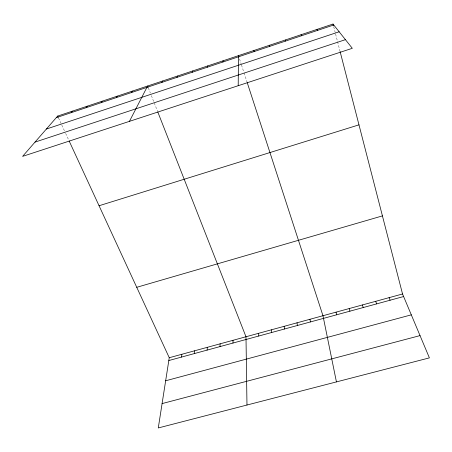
<?xml version="1.0" encoding="UTF-8"?>
<svg xmlns="http://www.w3.org/2000/svg" width="452" height="452" viewBox="0 0 452 452"><rect width="100%" height="100%" fill="white"/><g stroke="black" fill="none" stroke-linecap="round" stroke-linejoin="round"><path stroke-width="0.34" stroke-dasharray="2.26 1.69" d="M58.5 117.927L64.478 130.865M65.642 133.396L68.857 140.346M148.363 87.937L150.369 93.055M151.375 95.609L157.562 111.39M239.543 58.98L241.272 64.303M241.487 64.969L243.854 72.252M244.069 72.908L247.041 82.044M333.7 26.702L335.407 33.329M335.582 33.99L339.921 50.85"/><path stroke-width="0.68" d="M238.204 85.705L238.464 55.652L238.893 56.98M232.983 343.051L233.023 340.299M220.005 346.588L220.13 343.819M207.101 350.108L207.304 347.328M194.27 353.605L194.552 350.808M222.938 61.997L223.068 60.8M181.506 357.086L181.873 354.272M69.145 140.979L169.257 357.718L158.279 427.954L429.4 357.877L402.54 293.986L340.096 51.528M207.53 67.145L207.779 65.907M192.219 72.258L192.586 70.987M177.014 77.332L177.495 76.026M161.906 82.377L162.5 81.038M129.447 121.351L147.606 86.016L148.109 87.298M131.543 92.519L132.363 91.112M116.288 97.615L117.221 96.174M101.135 102.677L102.18 101.203M86.083 107.7L87.236 106.197M71.133 112.695L72.393 111.158M57.647 116.085L22.6 156.375L352.306 48.307L333.017 24.046L57.647 116.085L58.218 117.311M56.28 117.656L333.762 24.984M46.381 129.035L339.169 31.781M35.002 142.114L345.43 39.657M99.061 205.745L358.978 124.848M136.736 287.308L382.426 215.892M169.257 357.718L402.54 293.986M168.816 360.543L403.613 296.535M165.658 380.776L411.309 314.846M162.087 403.596L420.038 335.604M316.993 29.403L317.609 30.38M301.077 34.725L301.563 35.742M157.81 112.017L245.99 336.757L246.978 405.026M389.093 297.659L390.076 300.23M375.719 301.314L376.612 303.897M285.263 40.008L285.624 41.064M247.25 82.699L322.971 315.728L336.435 381.906M362.425 304.947L363.222 307.546M349.198 308.558L349.91 311.174M333.017 24.046L333.361 25.374M336.045 312.151L336.672 314.784M269.556 45.256L269.793 46.347M309.965 319.281L310.417 321.943M297.026 322.813L297.399 325.491M284.161 326.327L284.449 329.022M253.956 50.471L254.069 51.601M271.369 329.824L271.573 332.531M258.646 333.299L258.764 336.022"/></g></svg>
